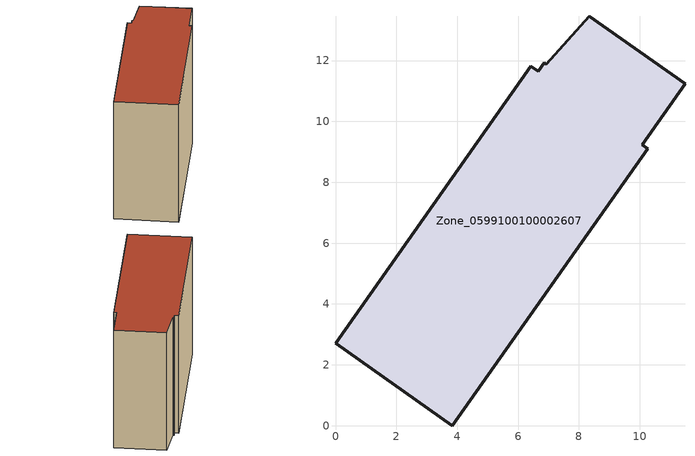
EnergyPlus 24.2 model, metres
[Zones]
Zone_0599100100002607
 floor ground (C_G): 6.92,11.88 8.34,13.45 11.49,11.23 10.07,9.23 10.26,9.11 3.84,0 0,2.71 6.42,11.82 6.66,11.65 6.86,11.93 z3.82
 wall outside (C_F): 3.84,0 10.26,9.11 10.07,9.23 11.49,11.23 8.34,13.45 6.92,11.88 6.86,11.93 6.66,11.65 6.42,11.82 0,2.71 3.84,0 z3.82:13.65
 roof outside (C_R): 8.34,13.45 6.92,11.88 6.86,11.93 6.66,11.65 6.42,11.82 0,2.71 3.84,0 10.26,9.11 10.07,9.23 11.49,11.23 z13.65
[BUILDING]
Pand.0599100100002607: North Axis=0; Terrain=City; Loads Convergence Tolerance Value=0.04; Temperature Convergence Tolerance Value=0.4; Solar Distribution=FullExterior; Maximum Number of Warmup Days=25; Minimum Number of Warmup Days=1
[Site:Location]
Rotterdam.The.Hague.AP_ZH_NLD Design_Conditions: Latitude=51.96; Longitude=4.45; Time Zone=1; Elevation=-4.5
[SITE:GROUNDTEMPERATURE:BUILDINGSURFACE]
18, 18, 18, 18, 18, 18, 18, 18, 18, 18, 18, 18
[MATERIAL] Thermal Absorptance=0.9; Solar Absorptance=0.7; Visible Absorptance=0.7
Name | Roughness | Thickness | Conductivity | Density | Specific Heat
G.TI.2006-2014 | MediumSmooth | 0.15 | 0.06 | 540 | 1210
F.TI.2006-2014 | Rough | 0.3 | 0.12 | 1920 | 840
R.TI.2006-2014 | MediumRough | 0.2 | 0.08 | 1500 | 1000
[CONSTRUCTION]
C_G: G.TI.2006-2014
C_F: F.TI.2006-2014
C_R: R.TI.2006-2014
[ZONE]
Zone_0599100100002607: Type=1; Multiplier=1; Ceiling Height=Autocalculate; Volume=Autocalculate; Floor Area=autocalculate; Part of Total Floor Area=Yes
[ZONEINFILTRATION:DESIGNFLOWRATE]
Infil_Zone_0599100100002607: Zone or ZoneList or Space or SpaceList=Zone_0599100100002607; Schedule=AlwaysOn; Design Flow Rate Calculation Method=Flow/Area; Flow Rate per Floor Area=0.0015; Constant Term Coefficient=1; Temperature Term Coefficient=0; Velocity Term Coefficient=0; Velocity Squared Term Coefficient=0
[HVACTEMPLATE:ZONE:IDEALLOADSAIRSYSTEM]
Zone_0599100100002607: Maximum Heating Supply Air Temperature=50; Minimum Cooling Supply Air Temperature=13; Maximum Heating Supply Air Humidity Ratio=0.0156; Minimum Cooling Supply Air Humidity Ratio=0.0077; Heating Limit=NoLimit; Cooling Limit=NoLimit; Dehumidification Control Type=ConstantSensibleHeatRatio; Cooling Sensible Heat Ratio=0.7; Dehumidification Setpoint=60; Humidification Control Type=None; Humidification Setpoint=30; Outdoor Air Method=None; Outdoor Air Flow Rate per Person=0.00944; Outdoor Air Flow Rate per Zone Floor Area=0; Outdoor Air Flow Rate per Zone=0; Demand Controlled Ventilation Type=None; Outdoor Air Economizer Type=NoEconomizer; Heat Recovery Type=None; Sensible Heat Recovery Effectiveness=0.7; Latent Heat Recovery Effectiveness=0.65
[ZONECONTROL:THERMOSTAT]
ThermostatControl_Zone_0599100100002607: Zone or ZoneList=Zone_0599100100002607; Control Type Schedule=DualSetpointControlType; Control 1=Thermostat_Zone_0599100100002607; Temperature Difference Between Cutout And Setpoint=0
[THERMOSTATSETPOINT:DUALSETPOINT]
Thermostat_Zone_0599100100002607: Heating Setpoint Temperature Schedule=HeatingSetpoint_Zone_0599100100002607; Cooling Setpoint Temperature Schedule=CoolingSetpoint_Zone_0599100100002607
[SCHEDULE:COMPACT]
HeatingSetpoint_Zone_0599100100002607: Through: 12/31, For: AllDays, Until: 24:00, 21
CoolingSetpoint_Zone_0599100100002607: Through: 12/31, For: AllDays, Until: 24:00, 24
DualSetpointControlType: Through: 12/31, For: AllDays, Until: 24:00, 4
AlwaysOn: Through: 12/31, For: AllDays, Until: 24:00, 1
